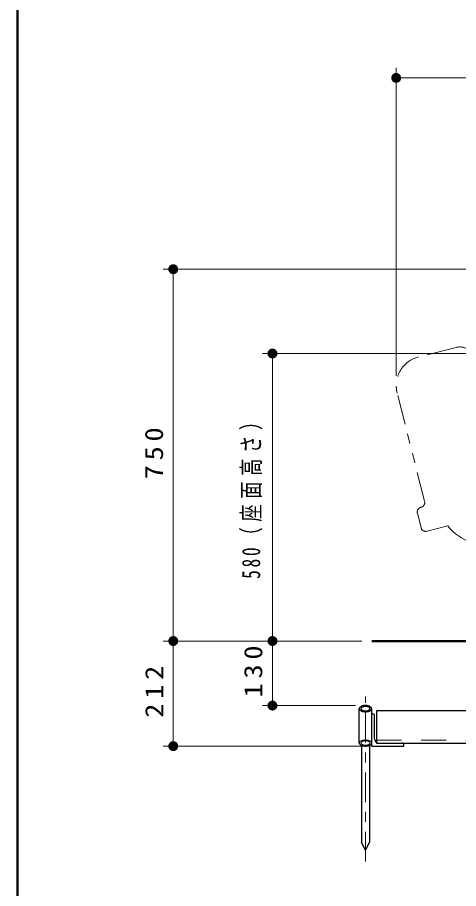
# Model space of a CAD drawing. Units: millimetres on the paper, scale 1:20. Extents: x -365 to 0, y 0 to 257.
# Drawn here: x -365 to -320.5, y 56.7 to 144.5 of the extents above; entities that cross this region are included whole.
import ezdxf

# ---------------------------------------------------------------- set-up
doc = ezdxf.new("R2010")
doc.units = ezdxf.units.MM
for name, pattern in [('USER1', [4.5, 2.5, -2]), ('USER2', [6, 3, -1, 1, -1]), ('USER3', [8, 3, -1, 1, -1, 1, -1])]:
    doc.linetypes.add(name, pattern=pattern)
doc.layers.add('LY_1', color=7, linetype='Continuous', lineweight=13)
doc.styles.add('ＭＳ ゴシック', font='')
doc.styles.get('ＭＳ ゴシック').set_extended_font_data('MS Gothic')

# ---------------------------------------------------------------- blocks, each defined once
blk = doc.blocks.new('filled_dot')
at = {"color": 0, "linetype": 'Continuous', "lineweight": -2, "const_width": 1.25}
blk.add_lwpolyline([(-0.625, 0, 1), (0.625, 0, 1)], format="xyb", close=True, dxfattribs=at)

msp = doc.modelspace()

# ---------------------------------------------------------------- linework, layer by layer
at = {"layer": 'LY_1', "lineweight": 50}
for p, q in [((-365, 257), (-365, 0)), ((-329.294, 81.637), (-303.419, 81.637))]:
    msp.add_line(p, q, dxfattribs=at)
at = {"layer": 'LY_1'}
for p, q in [((-326.824, 108.381), (-326.824, 139.437)), ((-326.824, 138.437), (-273.986, 138.437)), ((-296.571, 119.137), (-350.295, 119.137)), ((-349.295, 81.637), (-349.295, 119.137)), ((-310.397, 110.637), (-340.295, 110.637)), ((-339.295, 81.637), (-339.295, 110.637)), ((-330.294, 81.637), (-350.295, 81.637)), ((-330.294, 81.637), (-350.295, 81.637)), ((-349.295, 71.037), (-349.295, 81.637)), ((-330.294, 81.637), (-340.295, 81.637)), ((-330.344, 81.637), (-340.295, 81.637)), ((-339.295, 75.126), (-339.295, 81.637)), ((-330.919, 75.126), (-340.295, 75.126)), ((-330.294, 71.037), (-350.295, 71.037))]:
    msp.add_line(p, q, dxfattribs=at)
at = {"layer": 'LY_1', "linetype": 'USER3'}
for p, q in [((-320.779, 111.25), (-324.562, 110.289)), ((-323.961, 95.739), (-326.731, 106.643)), ((-324.684, 94.524), (-324.315, 93.07)), ((-323.707, 92.708), (-321.607, 93.242))]:
    msp.add_line(p, q, dxfattribs=at)
at = {"layer": 'LY_1', "linetype": 'USER2'}
msp.add_line((-329.919, 59.391), (-329.919, 76.026), dxfattribs=at)
at = {"layer": 'LY_1', "lineweight": 25}
for p, q in [((-330.544, 71.35), (-330.544, 74.814)), ((-329.294, 71.037), (-329.294, 74.814)), ((-329.294, 74.287), (-329.194, 74.287)), ((-328.994, 71.762), (-328.994, 74.087)), ((-274.294, 74.587), (-328.794, 74.587)), ((-328.794, 74.587), (-328.794, 71.337)), ((-328.794, 71.337), (-274.294, 71.337)), ((-330.319, 71.11), (-330.319, 61.332)), ((-329.519, 71.11), (-329.519, 61.332)), ((-329.294, 71.037), (-326.044, 71.037)), ((-326.044, 71.037), (-326.044, 71.137)), ((-329.919, 60.512), (-330.319, 61.332)), ((-329.919, 60.512), (-329.519, 61.332))]:
    msp.add_line(p, q, dxfattribs=at)
at = {"layer": 'LY_1', "linetype": 'USER1'}
msp.add_line((-328.794, 71.637), (-274.294, 71.637), dxfattribs=at)
at = {"layer": 'LY_1', "lineweight": 25}
for points in [[(-330.544, 74.814), (-330.541, 74.786), (-330.534, 74.759), (-330.522, 74.733), (-330.506, 74.707), (-330.485, 74.682), (-330.46, 74.657), (-330.431, 74.634), (-330.398, 74.613), (-330.361, 74.593), (-330.321, 74.574), (-330.277, 74.558), (-330.231, 74.543), (-330.183, 74.531), (-330.133, 74.52), (-330.081, 74.512), (-330.027, 74.506), (-329.973, 74.502), (-329.919, 74.501), (-329.864, 74.502), (-329.81, 74.506), (-329.757, 74.512), (-329.705, 74.52), (-329.655, 74.531), (-329.606, 74.543), (-329.56, 74.558), (-329.517, 74.574), (-329.477, 74.593), (-329.44, 74.613), (-329.407, 74.634), (-329.378, 74.657), (-329.352, 74.682), (-329.331, 74.707), (-329.315, 74.733), (-329.303, 74.759), (-329.296, 74.786), (-329.294, 74.814), (-329.296, 74.841), (-329.303, 74.868), (-329.315, 74.895), (-329.331, 74.921), (-329.352, 74.946), (-329.378, 74.97), (-329.407, 74.993), (-329.44, 75.015), (-329.477, 75.035), (-329.517, 75.053), (-329.56, 75.07), (-329.606, 75.084), (-329.655, 75.097), (-329.705, 75.107), (-329.757, 75.116), (-329.81, 75.121), (-329.864, 75.125), (-329.919, 75.126), (-329.973, 75.125), (-330.027, 75.121), (-330.081, 75.116), (-330.133, 75.107), (-330.183, 75.097), (-330.231, 75.084), (-330.277, 75.07), (-330.321, 75.053), (-330.361, 75.035), (-330.398, 75.015), (-330.431, 74.993), (-330.46, 74.97), (-330.485, 74.946), (-330.506, 74.921), (-330.522, 74.895), (-330.534, 74.868), (-330.541, 74.841)], [(-330.369, 74.814), (-330.367, 74.794), (-330.362, 74.775), (-330.353, 74.755), (-330.342, 74.737), (-330.327, 74.719), (-330.308, 74.701), (-330.287, 74.685), (-330.264, 74.669), (-330.237, 74.655), (-330.208, 74.641), (-330.177, 74.629), (-330.144, 74.619), (-330.109, 74.61), (-330.073, 74.602), (-330.035, 74.596), (-329.997, 74.592), (-329.958, 74.59), (-329.919, 74.589), (-329.88, 74.59), (-329.841, 74.592), (-329.802, 74.596), (-329.765, 74.602), (-329.729, 74.61), (-329.694, 74.619), (-329.661, 74.629), (-329.63, 74.641), (-329.601, 74.655), (-329.574, 74.669), (-329.55, 74.685), (-329.529, 74.701), (-329.511, 74.719), (-329.496, 74.737), (-329.484, 74.755), (-329.476, 74.775), (-329.47, 74.794), (-329.469, 74.814), (-329.47, 74.833), (-329.476, 74.853), (-329.484, 74.872), (-329.496, 74.891), (-329.511, 74.909), (-329.529, 74.926), (-329.55, 74.943), (-329.574, 74.958), (-329.601, 74.973), (-329.63, 74.986), (-329.661, 74.998), (-329.694, 75.009), (-329.729, 75.018), (-329.765, 75.025), (-329.802, 75.031), (-329.841, 75.035), (-329.88, 75.038), (-329.919, 75.039), (-329.958, 75.038), (-329.997, 75.035), (-330.035, 75.031), (-330.073, 75.025), (-330.109, 75.018), (-330.144, 75.009), (-330.177, 74.998), (-330.208, 74.986), (-330.237, 74.973), (-330.264, 74.958), (-330.287, 74.943), (-330.308, 74.926), (-330.327, 74.909), (-330.342, 74.891), (-330.353, 74.872), (-330.362, 74.853), (-330.367, 74.833)]]:
    msp.add_lwpolyline(points, close=True, dxfattribs=at)
at = {"layer": 'LY_1', "linetype": 'USER1'}
msp.add_lwpolyline([(-329.294, 71.35), (-329.299, 71.39), (-329.315, 71.431), (-329.341, 71.469), (-329.378, 71.506), (-329.423, 71.54), (-329.477, 71.571), (-329.538, 71.598), (-329.606, 71.62), (-329.68, 71.638), (-329.757, 71.651), (-329.837, 71.659), (-329.919, 71.662), (-330, 71.659), (-330.081, 71.651), (-330.158, 71.638), (-330.231, 71.62), (-330.299, 71.598), (-330.361, 71.571), (-330.415, 71.54), (-330.46, 71.506), (-330.496, 71.469), (-330.522, 71.431), (-330.538, 71.39), (-330.544, 71.35)], dxfattribs=at)
at = {"layer": 'LY_1', "lineweight": 25}
msp.add_lwpolyline([(-330.544, 71.35), (-330.538, 71.309), (-330.522, 71.269), (-330.496, 71.23), (-330.46, 71.193), (-330.415, 71.159), (-330.361, 71.129), (-330.299, 71.102), (-330.231, 71.079), (-330.158, 71.061), (-330.081, 71.048), (-330, 71.04), (-329.919, 71.037), (-329.837, 71.04), (-329.757, 71.048), (-329.68, 71.061), (-329.606, 71.079), (-329.538, 71.102), (-329.477, 71.129), (-329.423, 71.159), (-329.378, 71.193), (-329.341, 71.23), (-329.315, 71.269), (-329.299, 71.309), (-329.294, 71.35)], dxfattribs=at)
at = {"layer": 'LY_1', "linetype": 'USER1'}
msp.add_lwpolyline([(-330.369, 71.35), (-330.367, 71.33), (-330.362, 71.311), (-330.353, 71.291), (-330.342, 71.273), (-330.327, 71.255), (-330.308, 71.237), (-330.287, 71.221), (-330.264, 71.205), (-330.237, 71.191), (-330.208, 71.177), (-330.177, 71.165), (-330.144, 71.155), (-330.109, 71.146), (-330.073, 71.138), (-330.035, 71.132), (-329.997, 71.128), (-329.958, 71.125), (-329.919, 71.125), (-329.88, 71.125), (-329.841, 71.128), (-329.802, 71.132), (-329.765, 71.138), (-329.729, 71.146), (-329.694, 71.155), (-329.661, 71.165), (-329.63, 71.177), (-329.601, 71.191), (-329.574, 71.205), (-329.55, 71.221), (-329.529, 71.237), (-329.511, 71.255), (-329.496, 71.273), (-329.484, 71.291), (-329.476, 71.311), (-329.47, 71.33), (-329.469, 71.35), (-329.47, 71.369), (-329.476, 71.389), (-329.484, 71.408), (-329.496, 71.427), (-329.511, 71.445), (-329.529, 71.462), (-329.55, 71.479), (-329.574, 71.494), (-329.601, 71.509), (-329.63, 71.522), (-329.661, 71.534), (-329.694, 71.544), (-329.729, 71.554), (-329.765, 71.561), (-329.802, 71.567), (-329.841, 71.571), (-329.88, 71.574), (-329.919, 71.575), (-329.958, 71.574), (-329.997, 71.571), (-330.035, 71.567), (-330.073, 71.561), (-330.109, 71.554), (-330.144, 71.544), (-330.177, 71.534), (-330.208, 71.522), (-330.237, 71.509), (-330.264, 71.494), (-330.287, 71.479), (-330.308, 71.462), (-330.327, 71.445), (-330.342, 71.427), (-330.353, 71.408), (-330.362, 71.389), (-330.367, 71.369)], close=True, dxfattribs=at)
at = {"layer": 'LY_1', "linetype": 'USER3'}
for centre, radius, start, end in [((-320.41, 109.796), 1.5, 59.25374, 104.25374), ((-323.824, 107.381), 3, 104.25374, 194.25374), ((-324.2, 94.647), 0.5, 104.25374, 194.25374), ((-324.446, 95.616), 0.5, 284.25374, 14.25374), ((-317.658, 96.309), 5, 217.83192, 350.67556), ((-323.83, 93.193), 0.5, 194.25374, 284.25374)]:
    msp.add_arc(centre, radius, start, end, dxfattribs=at)
at = {"layer": 'LY_1', "lineweight": 25}
for centre, radius, start, end in [((-329.194, 74.087), 0.2, 0, 90), ((-328.569, 71.762), 0.425, 180, 270), ((-326.244, 71.137), 0.2, 0, 90)]:
    msp.add_arc(centre, radius, start, end, dxfattribs=at)

# ---------------------------------------------------------------- block references
at = {"layer": 'LY_1', "xscale": 0.4, "yscale": 0.4}
msp.add_blockref('filled_dot', (-326.824, 138.437), dxfattribs=at)
for p, rotation in [((-349.295, 119.137), 270), ((-339.295, 110.637), 270), ((-349.295, 81.637), 90), ((-349.295, 81.637), 270), ((-339.295, 81.637), 90), ((-339.295, 81.637), 270), ((-339.295, 75.126), 90), ((-349.295, 71.037), 90)]:
    msp.add_blockref('filled_dot', p, dxfattribs=dict(at, rotation=rotation))

# ---------------------------------------------------------------- texts
at = {"layer": 'LY_1', "char_height": 1.833, "attachment_point": 8, "rotation": 90, "style": 'ＭＳ ゴシック'}
for s, insert in [('\\T1.33;\\W1.15;750', (-350.295, 100.802)), ('\\T1.32;\\W0.7;580（座面高さ）', (-340.295, 96.564)), ('\\T1.33;\\W1.15;130', (-340.295, 78.803)), ('\\T1.33;\\W1.15;212', (-350.295, 76.754))]:
    msp.add_mtext(s, dxfattribs=dict(at, insert=insert))

doc.saveas('drawing.dxf')
